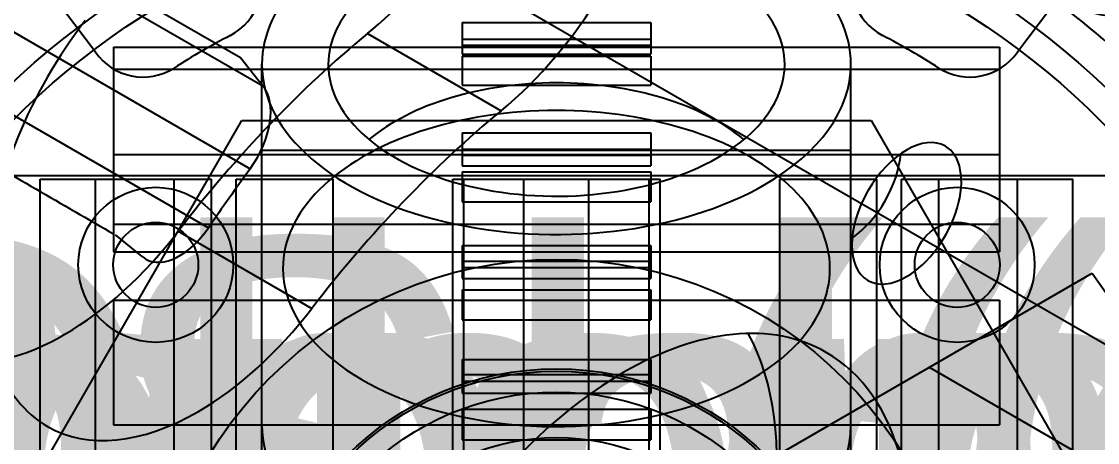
# Model space of a CAD drawing. Header units: millimetres. Extents: x 182.3 to 237.8, y 132.2 to 164.6.
# Drawn here: x 205.6 to 214.45, y 150.34 to 153.8 of the extents above; entities that cross this region are included whole.
import ezdxf
from ezdxf.enums import TextEntityAlignment as Align

# ---------------------------------------------------------------- set-up
doc = ezdxf.new("R2010")
doc.units = ezdxf.units.MM
for name, color, linetype in [('A_06_Gears_Drive_Az_Pinion', 7, 'CONTINUOUS'), ('A_06_Gears_Drive_El_Drive_Shaft', 7, 'CONTINUOUS'), ('A_06_Gears_Drive_El_Gear', 7, 'CONTINUOUS'), ('A_06_Gears_Drive_El_Pinion', 7, 'CONTINUOUS'), ('A_06_Gears_Drive_El_Shaft_Bushing', 7, 'CONTINUOUS'), ('A_06_Gears_Drive_Sensor_Gear', 7, 'CONTINUOUS'), ('A_06_Gears_Drive_Sensor_Idler', 7, 'CONTINUOUS'), ('V_06_Gears_Drive_Az_Pinion_1', 7, 'CONTINUOUS'), ('V_06_Gears_Drive_Az_Pinion_3', 7, 'CONTINUOUS'), ('V_06_Gears_Drive_El_Drive_Shaft_0', 7, 'CONTINUOUS'), ('V_06_Gears_Drive_El_Drive_Shaft_1', 7, 'CONTINUOUS'), ('V_06_Gears_Drive_El_Drive_Shaft_2', 7, 'CONTINUOUS'), ('V_06_Gears_Drive_El_Drive_Shaft_3', 7, 'CONTINUOUS'), ('V_06_Gears_Drive_El_Gear_0', 7, 'CONTINUOUS'), ('V_06_Gears_Drive_El_Gear_1', 7, 'CONTINUOUS'), ('V_06_Gears_Drive_El_Gear_2', 7, 'CONTINUOUS'), ('V_06_Gears_Drive_El_Gear_3', 7, 'CONTINUOUS'), ('V_06_Gears_Drive_El_Pinion_0', 7, 'CONTINUOUS'), ('V_06_Gears_Drive_El_Pinion_1', 7, 'CONTINUOUS'), ('V_06_Gears_Drive_El_Pinion_2', 7, 'CONTINUOUS'), ('V_06_Gears_Drive_El_Pinion_3', 7, 'CONTINUOUS'), ('V_06_Gears_Drive_El_Shaft_Bushing_2', 7, 'CONTINUOUS'), ('V_06_Gears_Drive_Sensor_Gear_0', 7, 'CONTINUOUS'), ('V_06_Gears_Drive_Sensor_Gear_1', 7, 'CONTINUOUS'), ('V_06_Gears_Drive_Sensor_Gear_2', 7, 'CONTINUOUS'), ('V_06_Gears_Drive_Sensor_Gear_3', 7, 'CONTINUOUS'), ('V_06_Gears_Drive_Sensor_Idler_0', 7, 'CONTINUOUS'), ('V_06_Gears_Drive_Sensor_Idler_1', 7, 'CONTINUOUS'), ('V_06_Gears_Drive_Sensor_Idler_2', 7, 'CONTINUOUS'), ('V_06_Gears_Drive_Sensor_Idler_3', 7, 'CONTINUOUS')]:
    doc.layers.add(name, color=color, linetype=linetype)
doc.styles.get("Standard").update_dxf_attribs({"font": 'arial.ttf'})

msp = doc.modelspace()

# ---------------------------------------------------------------- linework, layer by layer
at = {"layer": 'V_06_Gears_Drive_Az_Pinion_1'}
for radius in [6.5585, 2.4412]:
    msp.add_circle((210, 148.5), radius, dxfattribs=at)
at = {"layer": 'V_06_Gears_Drive_Az_Pinion_3'}
for centre in [(210, 157.7581), (210, 151.8081)]:
    msp.add_ellipse(centre, major_axis=(6.5585, 0), ratio=0.57735, start_param=3.141593, end_param=5.654867, dxfattribs=at)
at = {"layer": 'V_06_Gears_Drive_El_Drive_Shaft_0'}
msp.add_line((201.6515, 152.5303), (220.9394, 152.5303), dxfattribs=at)
at = {"layer": 'V_06_Gears_Drive_El_Drive_Shaft_1'}
msp.add_line((201.6515, 152.5303), (220.9394, 152.5303), dxfattribs=at)
at = {"layer": 'V_06_Gears_Drive_El_Drive_Shaft_2'}
msp.add_circle((210, 148.5), 6.3333, dxfattribs=at)
at = {"layer": 'V_06_Gears_Drive_El_Drive_Shaft_3'}
msp.add_line((205.283, 156.4719), (216.4789, 150.008), dxfattribs=at)
at = {"layer": 'V_06_Gears_Drive_El_Gear_0'}
for p, q in [((209.2231, 153.7868), (210.7769, 153.7868)), ((209.2231, 153.6518), (210.7769, 153.6518)), ((209.2231, 153.6011), (210.7769, 153.6011)), ((209.2231, 153.5125), (210.7769, 153.5125)), ((209.2231, 153.2727), (210.7769, 153.2727)), ((209.2231, 152.8803), (210.7769, 152.8803)), ((209.2231, 152.7481), (210.7769, 152.7481)), ((209.2231, 152.6964), (210.7769, 152.6964)), ((209.2231, 152.6109), (210.7769, 152.6109)), ((209.2231, 152.5596), (210.7769, 152.5596)), ((209.2231, 152.3153), (210.7769, 152.3153)), ((209.2231, 151.9565), (210.7769, 151.9565)), ((209.2231, 151.8277), (210.7769, 151.8277)), ((209.2231, 151.7751), (210.7769, 151.7751)), ((209.2231, 151.6828), (210.7769, 151.6828)), ((209.2231, 151.5906), (210.7769, 151.5906)), ((209.2231, 151.3429), (210.7769, 151.3429)), ((209.2231, 151.0191), (210.7769, 151.0191)), ((209.2231, 150.8941), (210.7769, 150.8941)), ((209.2231, 150.8409), (210.7769, 150.8409)), ((209.2231, 150.7421), (210.7769, 150.7421)), ((209.2231, 150.6095), (210.7769, 150.6095)), ((209.2231, 150.3593), (210.7769, 150.3593))]:
    msp.add_line(p, q, dxfattribs=at)
for points, degree in [([(209.2231, 153.7868), (209.2231, 153.7569), (209.2231, 153.6994), (209.2231, 153.6518)], 3), ([(210.7769, 153.7868), (210.7769, 153.7569), (210.7769, 153.6994), (210.7769, 153.6518)], 3), ([(209.2231, 153.6518), (209.2231, 153.6011)], 1), ([(210.7769, 153.6518), (210.7769, 153.6011)], 1), ([(209.2231, 153.6011), (209.2231, 153.5479), (209.2231, 153.5287)], 2), ([(210.7769, 153.6011), (210.7769, 153.5479), (210.7769, 153.5287)], 2), ([(209.2231, 153.5287), (210.7769, 153.5287)], 1), ([(209.2231, 153.5125), (209.2231, 153.2727)], 1), ([(210.7769, 153.5125), (210.7769, 153.2727)], 1), ([(209.2231, 152.8803), (209.2231, 152.853), (209.2231, 152.7967), (209.2231, 152.7481)], 3), ([(210.7769, 152.8803), (210.7769, 152.853), (210.7769, 152.7967), (210.7769, 152.7481)], 3), ([(209.2231, 152.7481), (209.2231, 152.6964)], 1), ([(209.2231, 152.6964), (209.2231, 152.6474), (209.2231, 152.611), (209.2231, 152.6109)], 3), ([(210.7769, 152.7481), (210.7769, 152.6964)], 1), ([(210.7769, 152.6964), (210.7769, 152.6474), (210.7769, 152.611), (210.7769, 152.6109)], 3), ([(209.2231, 152.5596), (209.2231, 152.3153)], 1), ([(210.7769, 152.5596), (210.7769, 152.3153)], 1), ([(209.2231, 151.9565), (209.2231, 151.932), (209.2231, 151.8771), (209.2231, 151.8277)], 3), ([(210.7769, 151.9565), (210.7769, 151.932), (210.7769, 151.8771), (210.7769, 151.8277)], 3), ([(209.2231, 151.8277), (209.2231, 151.7751)], 1), ([(210.7769, 151.8277), (210.7769, 151.7751)], 1), ([(209.2231, 151.7751), (209.2231, 151.7254), (209.2231, 151.686), (209.2231, 151.6828)], 3), ([(210.7769, 151.7751), (210.7769, 151.7254), (210.7769, 151.686), (210.7769, 151.6828)], 3), ([(209.2231, 151.5906), (209.2231, 151.3429)], 1), ([(210.7769, 151.5906), (210.7769, 151.3429)], 1), ([(209.2231, 151.0191), (209.2231, 150.9974), (209.2231, 150.9442), (209.2231, 150.8941)], 3), ([(210.7769, 151.0191), (210.7769, 150.9974), (210.7769, 150.9442), (210.7769, 150.8941)], 3), ([(209.2231, 150.8941), (209.2231, 150.8409)], 1), ([(209.2231, 150.8409), (209.2231, 150.7906), (209.2231, 150.7485), (209.2231, 150.7421)], 3), ([(210.7769, 150.8941), (210.7769, 150.8409)], 1), ([(210.7769, 150.8409), (210.7769, 150.7906), (210.7769, 150.7485), (210.7769, 150.7421)], 3), ([(209.2231, 150.6095), (209.2231, 150.3593)], 1), ([(210.7769, 150.6095), (210.7769, 150.3593)], 1)]:
    msp.add_open_spline(points, degree=degree, dxfattribs=at)
at = {"layer": 'V_06_Gears_Drive_El_Gear_1'}
for p, q in [((209.2231, 153.7868), (210.7769, 153.7868)), ((209.2231, 153.6518), (210.7769, 153.6518)), ((209.2231, 153.6011), (210.7769, 153.6011)), ((209.2231, 153.5125), (210.7769, 153.5125)), ((209.2231, 153.2727), (210.7769, 153.2727)), ((209.2231, 152.8803), (210.7769, 152.8803)), ((209.2231, 152.7481), (210.7769, 152.7481)), ((209.2231, 152.6964), (210.7769, 152.6964)), ((209.2231, 152.6109), (210.7769, 152.6109)), ((209.2231, 152.5596), (210.7769, 152.5596)), ((209.2231, 152.3153), (210.7769, 152.3153)), ((209.2231, 151.9565), (210.7769, 151.9565)), ((209.2231, 151.8277), (210.7769, 151.8277)), ((209.2231, 151.7751), (210.7769, 151.7751)), ((209.2231, 151.6828), (210.7769, 151.6828)), ((209.2231, 151.5906), (210.7769, 151.5906)), ((209.2231, 151.3429), (210.7769, 151.3429)), ((209.2231, 151.0191), (210.7769, 151.0191)), ((209.2231, 150.8941), (210.7769, 150.8941)), ((209.2231, 150.8409), (210.7769, 150.8409)), ((209.2231, 150.7421), (210.7769, 150.7421)), ((209.2231, 150.6095), (210.7769, 150.6095)), ((209.2231, 150.3593), (210.7769, 150.3593))]:
    msp.add_line(p, q, dxfattribs=at)
for points, degree in [([(209.2231, 153.7868), (209.2231, 153.7569), (209.2231, 153.6994), (209.2231, 153.6518)], 3), ([(210.7769, 153.7868), (210.7769, 153.7569), (210.7769, 153.6994), (210.7769, 153.6518)], 3), ([(209.2231, 153.6518), (209.2231, 153.6011)], 1), ([(210.7769, 153.6518), (210.7769, 153.6011)], 1), ([(209.2231, 153.6011), (209.2231, 153.5479), (209.2231, 153.5287)], 2), ([(210.7769, 153.6011), (210.7769, 153.5479), (210.7769, 153.5287)], 2), ([(209.2231, 153.5287), (210.7769, 153.5287)], 1), ([(209.2231, 153.5125), (209.2231, 153.2727)], 1), ([(210.7769, 153.5125), (210.7769, 153.2727)], 1), ([(209.2231, 152.8803), (209.2231, 152.853), (209.2231, 152.7967), (209.2231, 152.7481)], 3), ([(210.7769, 152.8803), (210.7769, 152.853), (210.7769, 152.7967), (210.7769, 152.7481)], 3), ([(209.2231, 152.7481), (209.2231, 152.6964)], 1), ([(209.2231, 152.6964), (209.2231, 152.6474), (209.2231, 152.611), (209.2231, 152.6109)], 3), ([(210.7769, 152.7481), (210.7769, 152.6964)], 1), ([(210.7769, 152.6964), (210.7769, 152.6474), (210.7769, 152.611), (210.7769, 152.6109)], 3), ([(209.2231, 152.5596), (209.2231, 152.3153)], 1), ([(210.7769, 152.5596), (210.7769, 152.3153)], 1), ([(209.2231, 151.9565), (209.2231, 151.932), (209.2231, 151.8771), (209.2231, 151.8277)], 3), ([(210.7769, 151.9565), (210.7769, 151.932), (210.7769, 151.8771), (210.7769, 151.8277)], 3), ([(209.2231, 151.8277), (209.2231, 151.7751)], 1), ([(210.7769, 151.8277), (210.7769, 151.7751)], 1), ([(209.2231, 151.7751), (209.2231, 151.7254), (209.2231, 151.686), (209.2231, 151.6828)], 3), ([(210.7769, 151.7751), (210.7769, 151.7254), (210.7769, 151.686), (210.7769, 151.6828)], 3), ([(209.2231, 151.5906), (209.2231, 151.3429)], 1), ([(210.7769, 151.5906), (210.7769, 151.3429)], 1), ([(209.2231, 151.0191), (209.2231, 150.9974), (209.2231, 150.9442), (209.2231, 150.8941)], 3), ([(210.7769, 151.0191), (210.7769, 150.9974), (210.7769, 150.9442), (210.7769, 150.8941)], 3), ([(209.2231, 150.8941), (209.2231, 150.8409)], 1), ([(209.2231, 150.8409), (209.2231, 150.7906), (209.2231, 150.7485), (209.2231, 150.7421)], 3), ([(210.7769, 150.8941), (210.7769, 150.8409)], 1), ([(210.7769, 150.8409), (210.7769, 150.7906), (210.7769, 150.7485), (210.7769, 150.7421)], 3), ([(209.2231, 150.6095), (209.2231, 150.3593)], 1), ([(210.7769, 150.6095), (210.7769, 150.3593)], 1)]:
    msp.add_open_spline(points, degree=degree, dxfattribs=at)
at = {"layer": 'V_06_Gears_Drive_El_Gear_2'}
for centre, radius in [((206.7038, 151.7962), 0.6371), ((213.2962, 151.7962), 0.6371), ((206.7038, 151.7962), 0.3496), ((213.2962, 151.7962), 0.3496), ((210, 148.5), 3.3408)]:
    msp.add_circle(centre, radius, dxfattribs=at)
msp.add_arc((210, 148.5), 6.837, 42, 62, dxfattribs=at)
at = {"layer": 'V_06_Gears_Drive_El_Gear_3'}
for p, q in [((208.4455, 153.6972), (209.5442, 153.0629)), ((206.8888, 152.0722), (207.9875, 151.4378))]:
    msp.add_line(p, q, dxfattribs=at)
for centre, major_axis, start_param, end_param in [((208.08, 155.4718), (-1.2431, -2.1531), 0.994838, 2.683831), ((209.1787, 154.8374), (-1.2431, -2.1531), 0.994838, 3.141593), ((215.4485, 156.105), (-1.2431, -2.1531), 0, 0.785398), ((207.0559, 152.6215), (-1.2431, -2.1531), 4.485496, 0), ((209.4506, 148.8172), (-3.4185, -5.921), 4.13643, 4.485496), ((210.5494, 148.1828), (-3.4185, -5.921), 4.13643, 4.485496), ((212.8802, 152.2199), (0.3185, 0.5517), 0, -3.141593), ((212.8802, 152.2199), (0.3185, 0.5517), -2.356194, 0), ((212.3846, 152.506), (0.3185, 0.5517), -2.250407, -0.891186), ((205.9572, 153.2558), (-1.2431, -2.1531), 0.785398, 1.343904), ((212.8802, 152.2199), (0.3185, 0.5517), -3.141593, -2.356194), ((207.0559, 152.6215), (-1.2431, -2.1531), 0.785398, 1.343904), ((210.5494, 148.1828), (-1.6704, -2.8932), 3.141593, 3.926991), ((205.9572, 153.2558), (-1.2431, -2.1531), 0.457762, 0.785398), ((209.4506, 148.8172), (-1.6704, -2.8932), 0.335125, 2.806468), ((210.5494, 148.1828), (-1.6704, -2.8932), 0, 3.141593), ((210.5494, 148.1828), (-1.6704, -2.8932), 3.926991, 0), ((207.0559, 152.6215), (-1.2431, -2.1531), 0, 0.785398)]:
    msp.add_ellipse(centre, major_axis=major_axis, ratio=0.57735, start_param=start_param, end_param=end_param, dxfattribs=at)
at = {"layer": 'V_06_Gears_Drive_El_Pinion_0'}
for p, q in [((206.3564, 153.5858), (206.3564, 153.4038)), ((206.3564, 153.5858), (213.6436, 153.5858)), ((213.6436, 153.5858), (213.6436, 153.4038)), ((206.3564, 153.4038), (213.6436, 153.4038)), ((206.3564, 152.702), (213.6436, 152.702)), ((206.3564, 152.1311), (213.6436, 152.1311)), ((206.3564, 151.5064), (213.6436, 151.5064)), ((206.3564, 150.4821), (213.6436, 150.4821))]:
    msp.add_line(p, q, dxfattribs=at)
for points in [[(206.3564, 153.4038), (206.3564, 153.353), (206.3564, 153.2494), (206.3564, 153.1198), (206.3564, 152.9898), (206.3564, 152.8374), (206.3564, 152.702)], [(213.6436, 153.4038), (213.6436, 153.353), (213.6436, 153.2494), (213.6436, 153.1198), (213.6436, 152.9898), (213.6436, 152.8374), (213.6436, 152.702)]]:
    msp.add_open_spline(points, degree=3, knots=[0, 0, 0, 0, 0.774619, 0.774619, 0.774619, 1.549237, 1.549237, 1.549237, 1.549237], dxfattribs=at)
for points, degree in [([(206.3564, 152.702), (206.3564, 152.4187), (206.3564, 152.1311)], 2), ([(213.6436, 152.702), (213.6436, 152.4187), (213.6436, 152.1311)], 2), ([(206.3564, 152.1311), (206.3564, 152.0016), (206.3564, 151.9042)], 2), ([(213.6436, 152.1311), (213.6436, 152.0016), (213.6436, 151.9042)], 2), ([(206.3564, 151.9042), (213.6436, 151.9042)], 1), ([(206.3564, 151.5064), (206.3564, 150.9969), (206.3564, 150.4821)], 2), ([(213.6436, 151.5064), (213.6436, 150.9969), (213.6436, 150.4821)], 2)]:
    msp.add_open_spline(points, degree=degree, dxfattribs=at)
at = {"layer": 'V_06_Gears_Drive_El_Pinion_1'}
for p, q in [((206.3564, 153.5858), (206.3564, 153.4038)), ((206.3564, 153.5858), (213.6436, 153.5858)), ((213.6436, 153.5858), (213.6436, 153.4038)), ((206.3564, 153.4038), (213.6436, 153.4038)), ((206.3564, 152.702), (213.6436, 152.702)), ((206.3564, 152.1311), (213.6436, 152.1311)), ((206.3564, 151.5064), (213.6436, 151.5064)), ((206.3564, 150.4821), (213.6436, 150.4821))]:
    msp.add_line(p, q, dxfattribs=at)
for points in [[(206.3564, 153.4038), (206.3564, 153.353), (206.3564, 153.2494), (206.3564, 153.1198), (206.3564, 152.9898), (206.3564, 152.8374), (206.3564, 152.702)], [(213.6436, 153.4038), (213.6436, 153.353), (213.6436, 153.2494), (213.6436, 153.1198), (213.6436, 152.9898), (213.6436, 152.8374), (213.6436, 152.702)]]:
    msp.add_open_spline(points, degree=3, knots=[0, 0, 0, 0, 0.774619, 0.774619, 0.774619, 1.549237, 1.549237, 1.549237, 1.549237], dxfattribs=at)
for points, degree in [([(206.3564, 152.702), (206.3564, 152.4187), (206.3564, 152.1311)], 2), ([(213.6436, 152.702), (213.6436, 152.4187), (213.6436, 152.1311)], 2), ([(206.3564, 152.1311), (206.3564, 152.0016), (206.3564, 151.9042)], 2), ([(213.6436, 152.1311), (213.6436, 152.0016), (213.6436, 151.9042)], 2), ([(206.3564, 151.9042), (213.6436, 151.9042)], 1), ([(206.3564, 151.5064), (206.3564, 150.9969), (206.3564, 150.4821)], 2), ([(213.6436, 151.5064), (213.6436, 150.9969), (213.6436, 150.4821)], 2)]:
    msp.add_open_spline(points, degree=degree, dxfattribs=at)
at = {"layer": 'V_06_Gears_Drive_El_Pinion_2'}
for p, q in [((204.825, 148.5), (207.4125, 152.9817)), ((207.4125, 152.9817), (212.5875, 152.9817)), ((212.5875, 152.9817), (215.175, 148.5))]:
    msp.add_line(p, q, dxfattribs=at)
at = {"layer": 'V_06_Gears_Drive_El_Pinion_3'}
for p, q in [((202.2477, 156.4742), (207.4006, 153.4992)), ((202.4315, 156.2425), (207.5844, 153.2675)), ((202.3276, 155.5614), (207.4804, 152.5864)), ((201.9842, 155.075), (207.137, 152.1)), ((207.4006, 153.4992), (207.5844, 153.2675)), ((206.5934, 151.8639), (206.3719, 152.0422)), ((210.7468, 149.6154), (214.4061, 151.7281)), ((214.4061, 151.7281), (216.2357, 149.1252)), ((213.0667, 150.9548), (216.2357, 149.1252))]:
    msp.add_line(p, q, dxfattribs=at)
for centre, major_axis, start_param, end_param in [((207.2576, 152.8296), (0.2769, 0.4796), -1.750897, -0.20166), ((212.5764, 147.0125), (-6.3388, -10.9792), 4.531632, 4.578987), ((206.8996, 152.3225), (0.2769, 0.4796), -3.141593, -1.704855), ((206.8996, 152.3225), (0.2769, 0.4796), -3.254092, -3.141593)]:
    msp.add_ellipse(centre, major_axis=major_axis, ratio=0.57735, start_param=start_param, end_param=end_param, dxfattribs=at)
msp.add_open_spline([(201.2088, 155.0234), (206.3617, 152.0483)], degree=1, dxfattribs=at)
at = {"layer": 'V_06_Gears_Drive_El_Shaft_Bushing_2'}
for radius in [11.5, 9.2, 7.3]:
    msp.add_circle((210, 148.5), radius, dxfattribs=at)
at = {"layer": 'V_06_Gears_Drive_Sensor_Gear_0'}
for p, q in [((207.5778, 149.1056), (207.5778, 152.7389)), ((212.4222, 149.1056), (212.4222, 152.7389))]:
    msp.add_line(p, q, dxfattribs=at)
msp.add_open_spline([(207.5778, 152.7389), (207.6385, 152.7389), (207.8177, 152.7389), (208.1062, 152.7389), (208.4898, 152.7389), (208.949, 152.7389), (209.461, 152.7389), (210, 152.7389), (210.539, 152.7389), (211.051, 152.7389), (211.5102, 152.7389), (211.8938, 152.7389), (212.1823, 152.7389), (212.3615, 152.7389), (212.4222, 152.7389)], degree=1, dxfattribs=at)
at = {"layer": 'V_06_Gears_Drive_Sensor_Gear_1'}
for radius in [2.4222, 1.8772]:
    msp.add_circle((210, 148.5), radius, dxfattribs=at)
at = {"layer": 'V_06_Gears_Drive_Sensor_Gear_2'}
for p, q in [((207.5778, 149.1056), (207.5778, 152.7389)), ((212.4222, 149.1056), (212.4222, 152.7389))]:
    msp.add_line(p, q, dxfattribs=at)
for points, knots in [([(207.5778, 152.7389), (207.5854, 152.7389), (207.593, 152.7389), (207.6158, 152.7389), (207.6385, 152.7389), (207.6761, 152.7389), (207.7137, 152.7389), (207.7657, 152.7389), (207.8177, 152.7389), (207.8834, 152.7389), (207.9491, 152.7389), (208.0277, 152.7389), (208.1062, 152.7389), (208.1967, 152.7389), (208.2872, 152.7389), (208.3885, 152.7389), (208.4898, 152.7389), (208.6005, 152.7389), (208.7113, 152.7389), (208.8302, 152.7389), (208.949, 152.7389), (209.0745, 152.7389), (209.2, 152.7389), (209.3305, 152.7389), (209.461, 152.7389), (209.7278, 152.7389), (210, 152.7389)], [4.712389, 4.712389, 4.712389, 4.824589, 4.824589, 4.936788, 4.936788, 5.048988, 5.048988, 5.161188, 5.161188, 5.273388, 5.273388, 5.385587, 5.385587, 5.497787, 5.497787, 5.609987, 5.609987, 5.722187, 5.722187, 5.834386, 5.834386, 5.946586, 5.946586, 6.058786, 6.058786, 6.283185, 6.283185, 6.283185]), ([(210, 152.7389), (210.1356, 152.7389), (210.2712, 152.7389), (210.5409, 152.7389), (210.8, 152.7389), (210.9255, 152.7389), (211.051, 152.7389), (211.1698, 152.7389), (211.2887, 152.7389), (211.3995, 152.7389), (211.5102, 152.7389), (211.6115, 152.7389), (211.7128, 152.7389), (211.8033, 152.7389), (211.8938, 152.7389), (211.9723, 152.7389), (212.0509, 152.7389), (212.1166, 152.7389), (212.1823, 152.7389), (212.2343, 152.7389), (212.2863, 152.7389), (212.3239, 152.7389), (212.3615, 152.7389), (212.3842, 152.7389), (212.407, 152.7389), (212.4146, 152.7389), (212.4222, 152.7389)], [0, 0, 0, 0.1122, 0.1122, 0.336599, 0.336599, 0.448799, 0.448799, 0.560999, 0.560999, 0.673198, 0.673198, 0.785398, 0.785398, 0.897598, 0.897598, 1.009798, 1.009798, 1.121997, 1.121997, 1.234197, 1.234197, 1.346397, 1.346397, 1.458597, 1.458597, 1.570796, 1.570796, 1.570796])]:
    msp.add_open_spline(points, degree=2, knots=knots, dxfattribs=at)
at = {"layer": 'V_06_Gears_Drive_Sensor_Gear_3'}
for p, q in [((207.5778, 150.4777), (207.5778, 153.4443)), ((212.4222, 150.4777), (212.4222, 153.4443))]:
    msp.add_line(p, q, dxfattribs=at)
for centre, major_axis, start_param, end_param in [((210, 153.4443), (2.4222, 0), 0, 3.141593), ((210, 153.4443), (1.8772, 0), 0, 3.141593), ((210, 153.4443), (2.4222, 0), 3.141593, 5.497787), ((210, 153.4443), (1.8772, 0), 3.141593, 5.497787), ((210, 153.4443), (1.8772, 0), 5.497787, 0), ((210, 153.4443), (2.4222, 0), 5.497787, 0), ((210, 152.2082), (1.8772, 0), 0.606807, 2.534786), ((210, 150.4777), (2.4222, 0), 3.141593, 5.497787), ((210, 150.4777), (2.4222, 0), 5.497787, 0)]:
    msp.add_ellipse(centre, major_axis=major_axis, ratio=0.57735, start_param=start_param, end_param=end_param, dxfattribs=at)
at = {"layer": 'V_06_Gears_Drive_Sensor_Idler_0'}
for p, q in [((205.7538, 152.5), (206.2088, 152.5)), ((205.7538, 144.5), (205.7538, 152.5)), ((206.2088, 144.5), (206.2088, 152.5)), ((206.8542, 144.5), (206.8542, 152.5)), ((207.366, 144.5), (207.366, 152.5)), ((208.1646, 144.5), (208.1646, 152.5)), ((209.1463, 152.5), (209.2384, 152.5)), ((209.1463, 144.5), (209.1463, 152.5)), ((209.2384, 144.5), (209.2384, 152.5)), ((209.7326, 144.5), (209.7326, 152.5)), ((210.2674, 144.5), (210.2674, 152.5)), ((210.7616, 152.5), (210.8537, 152.5)), ((210.7616, 144.5), (210.7616, 152.5)), ((210.8537, 144.5), (210.8537, 152.5)), ((211.8368, 144.5), (211.8368, 152.5)), ((212.6355, 144.5), (212.6355, 152.5)), ((213.1458, 144.5), (213.1458, 152.5)), ((213.7912, 152.5), (214.2462, 152.5)), ((213.7912, 144.5), (213.7912, 152.5)), ((214.2462, 144.5), (214.2462, 152.5))]:
    msp.add_line(p, q, dxfattribs=at)
for points, degree in [([(206.2088, 152.5), (206.3457, 152.5), (206.6485, 152.5), (206.8542, 152.5)], 3), ([(206.8542, 152.5), (207.0059, 152.5), (207.1632, 152.5)], 2), ([(207.1632, 144.5), (207.1632, 152.5)], 1), ([(207.366, 152.5), (207.7602, 152.5), (208.1646, 152.5)], 2), ([(209.7326, 152.5), (210.2674, 152.5)], 1), ([(211.8368, 152.5), (212.2413, 152.5), (212.6355, 152.5)], 2), ([(212.8369, 152.5), (212.9942, 152.5), (213.1458, 152.5)], 2), ([(212.8369, 144.5), (212.8369, 152.5)], 1), ([(213.1458, 152.5), (213.3515, 152.5), (213.6543, 152.5), (213.7912, 152.5)], 3)]:
    msp.add_open_spline(points, degree=degree, dxfattribs=at)
for points in [[(209.2384, 152.5), (209.249, 152.5), (209.307, 152.5), (209.3979, 152.5), (209.4894, 152.5), (209.6112, 152.5), (209.7326, 152.5)], [(210.2674, 152.5), (210.3888, 152.5), (210.5106, 152.5), (210.6021, 152.5), (210.693, 152.5), (210.751, 152.5), (210.7616, 152.5)]]:
    msp.add_open_spline(points, degree=3, knots=[0, 0, 0, 0, 0.765594, 0.765594, 0.765594, 1.531188, 1.531188, 1.531188, 1.531188], dxfattribs=at)
at = {"layer": 'V_06_Gears_Drive_Sensor_Idler_1'}
for p, q in [((206.2088, 153.5434), (205.7538, 154.1473)), ((214.2462, 154.1473), (213.7912, 153.5434))]:
    msp.add_line(p, q, dxfattribs=at)
msp.add_circle((210, 148.5), 2.25, dxfattribs=at)
for centre, radius, start, end in [((207.0982, 154.1026), 0.475, -62.50578, 25.22483), ((212.9018, 154.1026), 0.475, 154.77517, -117.49422), ((210, 148.5), 5.8345, 117.37279, 122.62721), ((210, 148.5), 5.8345, 57.37279, 62.62721), ((206.599, 153.8144), 0.475, -145.22483, -57.49422), ((213.401, 153.8144), 0.475, -122.50578, -34.77517)]:
    msp.add_arc(centre, radius, start, end, dxfattribs=at)
at = {"layer": 'V_06_Gears_Drive_Sensor_Idler_2'}
for p, q in [((205.7538, 152.5), (206.2088, 152.5)), ((205.7538, 144.5), (205.7538, 152.5)), ((206.2088, 144.5), (206.2088, 152.5)), ((206.8542, 144.5), (206.8542, 152.5)), ((207.366, 144.5), (207.366, 152.5)), ((208.1646, 144.5), (208.1646, 152.5)), ((209.1463, 152.5), (209.2384, 152.5)), ((209.1463, 144.5), (209.1463, 152.5)), ((209.2384, 144.5), (209.2384, 152.5)), ((209.7326, 144.5), (209.7326, 152.5)), ((210.2674, 144.5), (210.2674, 152.5)), ((210.7616, 144.5), (210.7616, 152.5)), ((210.7616, 152.5), (210.8537, 152.5)), ((210.8537, 144.5), (210.8537, 152.5)), ((211.8368, 144.5), (211.8368, 152.5)), ((212.6355, 144.5), (212.6355, 152.5)), ((213.1458, 144.5), (213.1458, 152.5)), ((213.7912, 152.5), (214.2462, 152.5)), ((213.7912, 144.5), (213.7912, 152.5)), ((214.2462, 144.5), (214.2462, 152.5))]:
    msp.add_line(p, q, dxfattribs=at)
for points, degree in [([(206.2088, 152.5), (206.3457, 152.5), (206.6485, 152.5), (206.8542, 152.5)], 3), ([(206.8542, 152.5), (207.0059, 152.5), (207.1632, 152.5)], 2), ([(207.1632, 144.5), (207.1632, 152.5)], 1), ([(207.366, 152.5), (207.7602, 152.5), (208.1646, 152.5)], 2), ([(209.7326, 152.5), (210.2674, 152.5)], 1), ([(211.8368, 152.5), (212.2413, 152.5), (212.6355, 152.5)], 2), ([(212.8369, 152.5), (212.9942, 152.5), (213.1458, 152.5)], 2), ([(212.8369, 144.5), (212.8369, 152.5)], 1), ([(213.1458, 152.5), (213.3515, 152.5), (213.6543, 152.5), (213.7912, 152.5)], 3)]:
    msp.add_open_spline(points, degree=degree, dxfattribs=at)
for points in [[(209.2384, 152.5), (209.249, 152.5), (209.307, 152.5), (209.3979, 152.5), (209.4894, 152.5), (209.6112, 152.5), (209.7326, 152.5)], [(210.2674, 152.5), (210.3888, 152.5), (210.5106, 152.5), (210.6021, 152.5), (210.693, 152.5), (210.751, 152.5), (210.7616, 152.5)]]:
    msp.add_open_spline(points, degree=3, knots=[0, 0, 0, 0, 0.765594, 0.765594, 0.765594, 1.531188, 1.531188, 1.531188, 1.531188], dxfattribs=at)
at = {"layer": 'V_06_Gears_Drive_Sensor_Idler_3'}
for start_param, end_param in [(0, 3.141593), (3.141593, 5.759587), (5.759587, 0)]:
    msp.add_ellipse((210, 151.766), major_axis=(2.25, 0), ratio=0.57735, start_param=start_param, end_param=end_param, dxfattribs=at)

# ---------------------------------------------------------------- texts
at = {"layer": 'A_06_Gears_Drive_Az_Pinion'}
msp.add_text('Az_Pinion  (orange)', height=3.5, dxfattribs=at).set_placement((210, 148.5), align=Align.CENTER)
at = {"layer": 'A_06_Gears_Drive_El_Drive_Shaft'}
msp.add_text('El_Drive_Shaft  (white)', height=3.5, dxfattribs=at).set_placement((210, 148.5), align=Align.CENTER)
at = {"layer": 'A_06_Gears_Drive_El_Gear'}
msp.add_text('El_Gear  (orange)', height=3.5, dxfattribs=at).set_placement((210, 148.5), align=Align.CENTER)
at = {"layer": 'A_06_Gears_Drive_El_Pinion'}
msp.add_text('El_Pinion  (orange)', height=3.5, dxfattribs=at).set_placement((210, 148.5), align=Align.CENTER)
at = {"layer": 'A_06_Gears_Drive_El_Shaft_Bushing'}
msp.add_text('El_Shaft_Bushing  (white)', height=3.5, dxfattribs=at).set_placement((210, 148.5), align=Align.CENTER)
at = {"layer": 'A_06_Gears_Drive_Sensor_Gear'}
msp.add_text('Sensor_Gear  (orange)', height=3.5, dxfattribs=at).set_placement((210, 148.5), align=Align.CENTER)
at = {"layer": 'A_06_Gears_Drive_Sensor_Idler'}
msp.add_text('Sensor_Idler  (orange)', height=3.5, dxfattribs=at).set_placement((210, 148.5), align=Align.CENTER)

doc.saveas('drawing.dxf')
